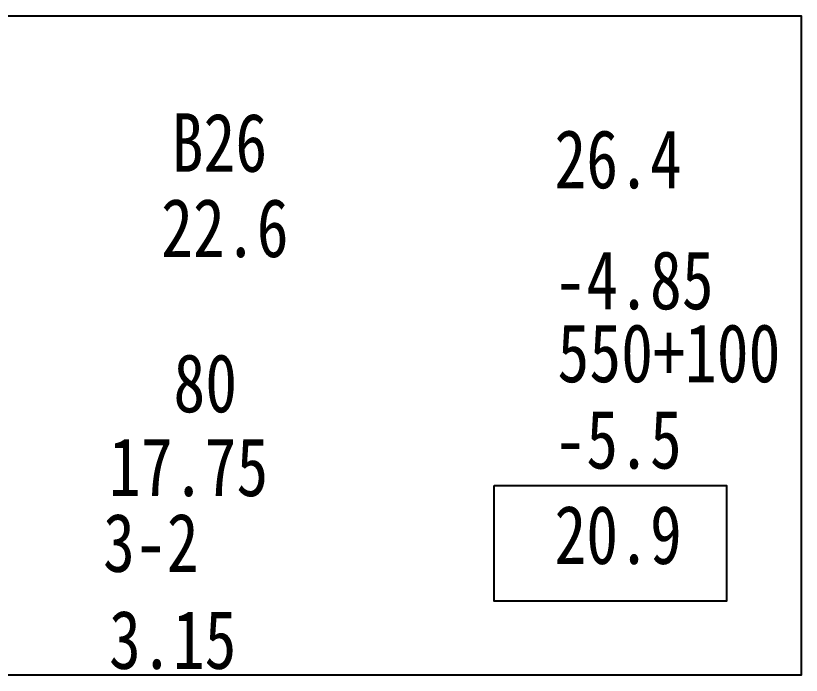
# Model space of a CAD drawing. Extents: x 393367 to 3005760, y 4998 to 826018.
# Drawn here: x 2210215 to 2243769, y 489788 to 517962 of the extents above; entities that cross this region are included whole.
import ezdxf

# ---------------------------------------------------------------- set-up
doc = ezdxf.new("R2010")
doc.units = 0
doc.header["$LTSCALE"] = 1000
doc.layers.add('PUB_TEXT', color=7, linetype='CONTINUOUS')
doc.layers.add('S-砼墙填充', color=251, linetype='CONTINUOUS')
doc.styles.add('-黑体', font='simhei.ttf', dxfattribs={"width": 0.8})

msp = doc.modelspace()

# ---------------------------------------------------------------- linework, layer by layer
at = {"layer": 'S-砼墙填充', "color": 0}
for points in [[(2190423.83801, 517962.12225), (2243768.52396, 517962.12225), (2243768.52396, 489787.75614), (2190423.83801, 489787.75614)], [(2230649.23754, 497892.48066), (2240578.66755, 497892.48066), (2240578.66755, 492955.11393), (2230649.23754, 492955.11393)]]:
    msp.add_lwpolyline(points, close=True, dxfattribs=at)

# ---------------------------------------------------------------- texts
at = {"layer": 'PUB_TEXT', "color": 3, "style": '-黑体', "width": 0.8}
for s, p in [('B26', (2216873.36266, 511294.49641)), ('80', (2216950.42239, 501021.35359))]:
    msp.add_text(s, height=2500, dxfattribs=at).set_placement(p)
at = {"layer": 'PUB_TEXT', "color": 6, "style": '-黑体', "width": 0.8}
for s, p in [('26.4', (2233224.04986, 510590.34882)), ('22.6', (2216426.60876, 507651.18937)), ('-4.85', (2233224.04986, 505421.0837)), ('550+100', (2233353.98423, 502305.19997)), ('-5.5', (2233224.04986, 498617.34024)), ('17.75', (2214200.61844, 497440.25656)), ('20.9', (2233224.04986, 494543.09853)), ('3-2', (2213947.66301, 494205.10946))]:
    msp.add_text(s, height=2500, dxfattribs=at).set_placement(p)
at = {"layer": 'PUB_TEXT', "color": 1, "style": '-黑体', "width": 0.8}
msp.add_text('3.15', height=2500, dxfattribs=at).set_placement((2214200.61844, 490061.08785))

doc.saveas('drawing.dxf')
